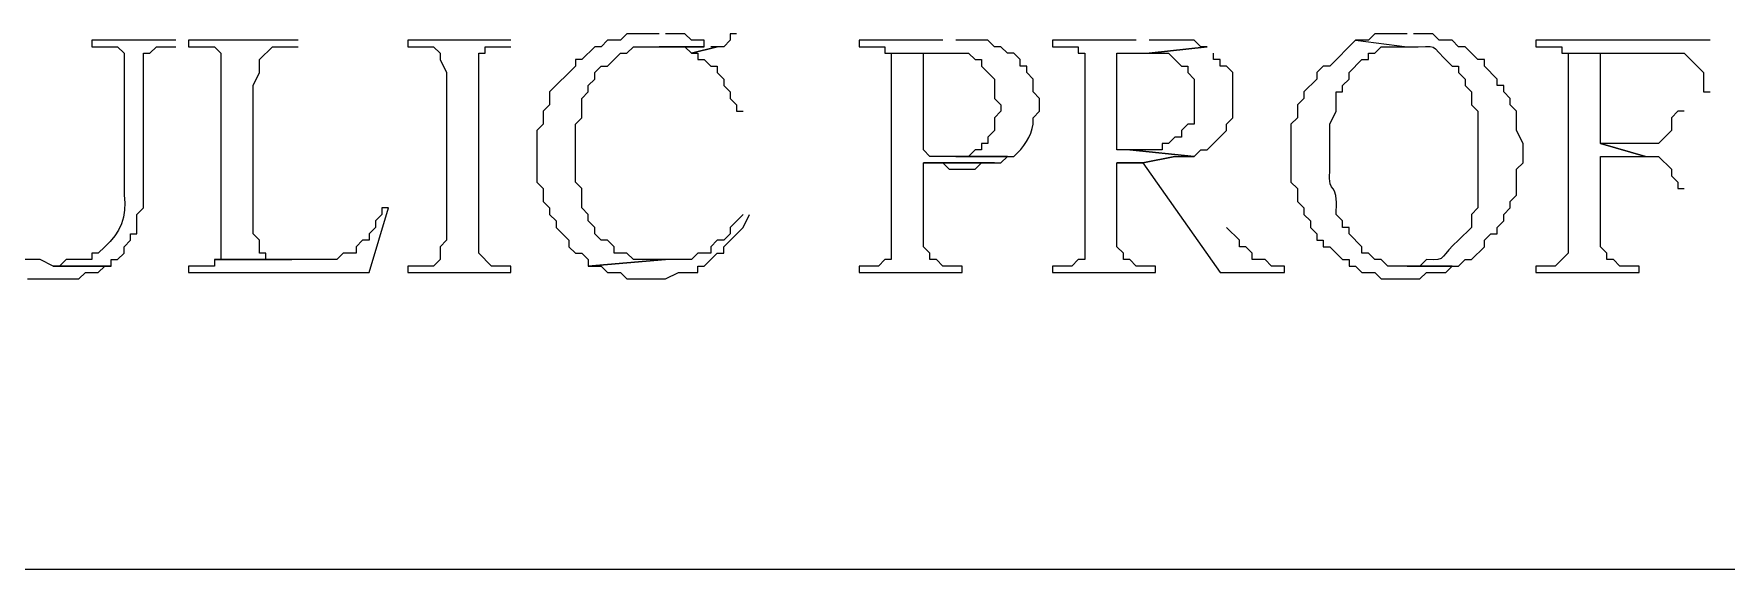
# Model space of a CAD drawing. Header units: metres. Extents: x 45 to 1207, y 17 to 774.
# Drawn here: x 993.6 to 1056.6, y 94.6 to 114.5 of the extents above; entities that cross this region are included whole.
import ezdxf

# ---------------------------------------------------------------- set-up
doc = ezdxf.new("R2010")
doc.units = ezdxf.units.M

msp = doc.modelspace()

# ---------------------------------------------------------------- linework, layer by layer
for p, q in [((998.88, 114.24), (995.76, 114.24)), ((995.76, 114.24), (995.76, 114)), ((1003.44, 114.24), (999.36, 114.24)), ((999.36, 114.24), (999.36, 114)), ((1011.36, 114.24), (1007.52, 114.24)), ((1007.52, 114.24), (1007.52, 114)), ((1014.96, 114.24), (1014.72, 114)), ((1015.44, 114.24), (1014.96, 114.24)), ((1015.68, 114.48), (1015.44, 114.24)), ((1016.88, 114.48), (1015.68, 114.48)), ((1017.84, 114.48), (1017.12, 114.48)), ((1018.08, 114.24), (1017.84, 114.48)), ((1018.56, 114.24), (1018.08, 114.24)), ((1018.56, 114), (1018.56, 114.24)), ((1019.52, 114.24), (1019.28, 114)), ((1019.76, 114.48), (1019.52, 114.48)), ((1019.52, 114.48), (1019.52, 114.24)), ((1027.44, 114.24), (1024.32, 114.24)), ((1024.32, 114.24), (1024.32, 114)), ((1029.12, 114.24), (1027.92, 114.24)), ((1029.36, 114), (1029.12, 114.24)), ((1034.64, 114.24), (1031.52, 114.24)), ((1031.52, 114.24), (1031.52, 114)), ((1036.8, 114.24), (1035.12, 114.24)), ((1037.04, 114), (1036.8, 114.24)), ((1042.8, 114.24), (1041.84, 113.28)), ((1043.28, 114.24), (1042.8, 114.24)), ((1042.8, 114.24), (1044.72, 114)), ((1043.52, 114.48), (1043.28, 114.24)), ((1044.72, 114.48), (1043.52, 114.48)), ((1045.68, 114.48), (1044.96, 114.48)), ((1045.92, 114.24), (1045.68, 114.48)), ((1046.4, 114.24), (1045.92, 114.24)), ((1046.64, 114), (1046.4, 114.24)), ((1056, 114.24), (1049.52, 114.24)), ((1049.52, 114.24), (1049.52, 114)), ((995.76, 114), (996.72, 114)), ((996.72, 114), (996.96, 113.76)), ((996.96, 113.76), (996.96, 108.48)), ((997.68, 108), (997.68, 113.76)), ((997.68, 113.76), (997.92, 113.76)), ((997.92, 113.76), (998.16, 114)), ((998.16, 114), (998.88, 114)), ((999.36, 114), (1000.32, 114)), ((1000.32, 114), (1000.56, 113.76)), ((1000.56, 113.76), (1000.56, 106.08)), ((1002, 113.52), (1002.48, 114)), ((1002, 113.04), (1002, 113.52)), ((1002.48, 114), (1003.44, 114)), ((1007.52, 114), (1008.48, 114)), ((1008.48, 114), (1008.72, 113.76)), ((1008.72, 113.76), (1008.72, 113.52)), ((1008.72, 113.52), (1008.96, 113.04)), ((1010.16, 106.32), (1010.16, 113.76)), ((1010.16, 113.76), (1010.4, 113.76)), ((1010.4, 113.76), (1010.4, 114)), ((1010.4, 114), (1011.36, 114)), ((1014, 113.52), (1013.76, 113.52)), ((1013.76, 113.52), (1013.76, 113.28)), ((1014.48, 114), (1014, 113.52)), ((1014.72, 114), (1014.48, 114)), ((1014.96, 113.28), (1015.44, 113.76)), ((1015.44, 113.76), (1015.68, 113.76)), ((1015.68, 113.76), (1015.92, 114)), ((1015.92, 114), (1018.56, 114)), ((1018.56, 114), (1016.88, 114)), ((1016.88, 114), (1017.84, 114)), ((1017.84, 114), (1018.08, 113.76)), ((1018.08, 113.76), (1019.04, 114)), ((1019.04, 114), (1018.08, 113.76)), ((1018.08, 113.76), (1018.32, 113.76)), ((1018.32, 113.76), (1018.32, 113.52)), ((1018.32, 113.52), (1018.56, 113.52)), ((1018.56, 113.52), (1018.8, 113.28)), ((1019.04, 114), (1018.8, 114)), ((1019.28, 114), (1019.04, 114)), ((1024.32, 114), (1025.28, 114)), ((1025.28, 114), (1025.28, 113.76)), ((1025.28, 113.76), (1025.52, 113.76)), ((1025.28, 113.76), (1028.4, 113.76)), ((1025.52, 113.76), (1025.52, 113.52)), ((1026.72, 110.16), (1026.72, 113.76)), ((1026.72, 113.76), (1027.68, 113.76)), ((1028.4, 113.76), (1028.64, 113.52)), ((1028.64, 113.52), (1028.88, 113.52)), ((1028.88, 113.52), (1028.88, 113.28)), ((1029.6, 114), (1029.36, 114)), ((1029.84, 113.76), (1029.6, 114)), ((1030.08, 113.76), (1029.84, 113.76)), ((1030.32, 113.52), (1030.08, 113.76)), ((1030.32, 113.28), (1030.32, 113.52)), ((1031.52, 114), (1032.48, 114)), ((1032.48, 114), (1032.48, 113.76)), ((1032.48, 113.76), (1032.72, 113.76)), ((1032.72, 113.76), (1032.72, 113.52)), ((1033.92, 110.16), (1033.92, 113.76)), ((1033.92, 113.76), (1035.12, 113.76)), ((1037.28, 114), (1035.12, 113.76)), ((1035.12, 113.76), (1037.28, 114)), ((1035.12, 113.76), (1035.84, 113.76)), ((1035.84, 113.76), (1036.32, 113.28)), ((1037.28, 114), (1037.04, 114)), ((1037.52, 113.52), (1037.52, 113.76)), ((1037.76, 113.52), (1037.52, 113.52)), ((1037.76, 113.28), (1037.76, 113.52)), ((1042.56, 113.04), (1043.04, 113.52)), ((1043.04, 113.52), (1043.28, 113.52)), ((1043.28, 113.52), (1043.28, 113.76)), ((1043.28, 113.76), (1043.52, 113.76)), ((1043.52, 113.76), (1043.76, 114)), ((1043.76, 114), (1044.72, 114)), ((1046.88, 114), (1046.64, 114)), ((1047.36, 113.52), (1046.88, 114)), ((1047.6, 113.52), (1047.36, 113.52)), ((1047.6, 113.28), (1047.6, 113.52)), ((1049.52, 114), (1050.48, 114)), ((1050.48, 114), (1050.48, 113.76)), ((1050.48, 113.76), (1050.72, 113.76)), ((1050.48, 113.76), (1055.04, 113.76)), ((1050.72, 113.76), (1050.72, 106.32)), ((1051.92, 110.4), (1051.92, 113.76)), ((1051.92, 113.76), (1053.84, 113.76)), ((1055.04, 113.76), (1055.76, 113.04)), ((1001.76, 112.56), (1002, 113.04)), ((1008.96, 113.04), (1008.96, 106.8)), ((1013.76, 113.28), (1012.8, 112.32)), ((1014.24, 112.56), (1014.48, 112.8)), ((1014.48, 113.04), (1014.72, 113.28)), ((1014.48, 112.8), (1014.48, 113.04)), ((1014.72, 113.28), (1014.96, 113.28)), ((1018.8, 113.28), (1019.04, 113.28)), ((1019.04, 113.28), (1019.04, 113.04)), ((1019.04, 113.04), (1019.28, 112.8)), ((1019.28, 112.8), (1019.28, 112.56)), ((1028.88, 113.28), (1029.36, 112.8)), ((1029.36, 112.8), (1029.36, 112.08)), ((1030.56, 113.28), (1030.32, 113.28)), ((1030.56, 113.04), (1030.56, 113.28)), ((1030.8, 112.8), (1030.56, 113.04)), ((1030.8, 112.32), (1030.8, 112.8)), ((1036.32, 113.28), (1036.56, 113.28)), ((1036.56, 113.28), (1036.56, 113.04)), ((1036.56, 113.04), (1036.8, 112.8)), ((1036.8, 112.8), (1036.8, 111.12)), ((1038, 113.28), (1037.76, 113.28)), ((1038.24, 113.04), (1038, 113.28)), ((1041.36, 112.8), (1040.88, 112.32)), ((1041.6, 113.28), (1041.36, 113.04)), ((1041.36, 113.04), (1041.36, 112.8)), ((1041.84, 113.28), (1041.6, 113.28)), ((1042.32, 112.56), (1042.56, 112.8)), ((1042.56, 112.8), (1042.56, 113.04)), ((1046.4, 113.28), (1046.64, 113.28)), ((1046.64, 113.28), (1046.64, 113.04)), ((1046.64, 113.04), (1046.88, 112.8)), ((1046.88, 112.8), (1046.88, 112.56)), ((1048.08, 112.8), (1047.6, 113.28)), ((1048.08, 112.56), (1048.08, 112.8)), ((1055.76, 113.04), (1055.76, 112.32)), ((1001.76, 107.04), (1001.76, 112.56)), ((1012.8, 112.32), (1012.8, 111.84)), ((1014, 112.08), (1014.24, 112.32)), ((1014.24, 112.32), (1014.24, 112.56)), ((1019.28, 112.56), (1019.52, 112.32)), ((1019.52, 112.32), (1019.52, 112.08)), ((1031.04, 112.08), (1030.8, 112.32)), ((1040.88, 112.32), (1040.88, 112.08)), ((1042.08, 111.6), (1042.08, 112.32)), ((1042.08, 112.32), (1042.32, 112.32)), ((1042.32, 112.32), (1042.32, 112.56)), ((1046.88, 112.56), (1047.12, 112.32)), ((1047.12, 112.32), (1047.12, 111.84)), ((1048.32, 112.56), (1048.08, 112.56)), ((1048.32, 112.32), (1048.32, 112.56)), ((1048.56, 112.08), (1048.32, 112.32)), ((1055.76, 112.32), (1056, 112.32)), ((1012.8, 111.84), (1012.56, 111.6)), ((1012.56, 111.6), (1012.56, 111.12)), ((1014, 111.36), (1014, 112.08)), ((1019.52, 112.08), (1019.76, 111.84)), ((1019.76, 111.84), (1019.76, 111.6)), ((1019.76, 111.6), (1020, 111.6)), ((1029.36, 112.08), (1029.6, 111.84)), ((1029.6, 111.6), (1029.36, 111.36)), ((1029.6, 111.84), (1029.6, 111.6)), ((1030.8, 111.36), (1031.04, 111.6)), ((1031.04, 111.6), (1031.04, 112.08)), ((1038.24, 111.36), (1038.24, 111.6)), ((1040.88, 112.08), (1040.64, 111.84)), ((1040.64, 111.84), (1040.64, 111.36)), ((1041.84, 111.12), (1042.08, 111.6)), ((1047.12, 111.84), (1047.36, 111.6)), ((1047.36, 111.6), (1047.36, 111.12)), ((1048.56, 111.84), (1048.56, 112.08)), ((1048.8, 111.6), (1048.56, 111.84)), ((1048.8, 110.88), (1048.8, 111.6)), ((1054.8, 111.6), (1054.56, 111.36)), ((1055.04, 111.6), (1054.8, 111.6)), ((1012.56, 111.12), (1012.32, 110.88)), ((1012.32, 110.88), (1012.32, 108.96)), ((1013.76, 111.12), (1014, 111.36)), ((1013.76, 108.96), (1013.76, 111.12)), ((1029.36, 110.88), (1029.12, 110.64)), ((1029.36, 111.36), (1029.36, 110.88)), ((1030.8, 111.12), (1030.8, 111.36)), ((1036.56, 111.12), (1036.32, 110.88)), ((1036.32, 110.88), (1036.32, 110.64)), ((1036.8, 111.12), (1036.56, 111.12)), ((1037.28, 110.16), (1038, 110.88)), ((1038, 111.12), (1038.24, 111.36)), ((1038, 110.88), (1038, 111.12)), ((1040.64, 111.36), (1040.4, 111.12)), ((1040.4, 111.12), (1040.4, 108.96)), ((1041.84, 109.44), (1041.84, 111.12)), ((1049.04, 110.4), (1048.8, 110.88)), ((1054.56, 110.88), (1054.08, 110.4)), ((1054.56, 111.36), (1054.56, 110.88)), ((1029.12, 110.4), (1028.88, 110.4)), ((1028.88, 110.4), (1028.88, 110.16)), ((1029.12, 110.64), (1029.12, 110.4)), ((1035.84, 110.4), (1035.6, 110.4)), ((1035.6, 110.4), (1035.6, 110.16)), ((1036.08, 110.64), (1035.84, 110.4)), ((1036.32, 110.64), (1036.08, 110.64)), ((1049.04, 109.68), (1049.04, 110.4)), ((1054.08, 110.4), (1051.92, 110.4)), ((1051.92, 110.4), (1053.6, 109.92)), ((1053.6, 109.92), (1051.92, 110.4)), ((1026.96, 109.92), (1026.72, 110.16)), ((1029.36, 109.68), (1026.72, 109.68)), ((1026.72, 109.68), (1027.44, 109.68)), ((1026.72, 106.56), (1026.72, 109.68)), ((1026.72, 109.68), (1029.6, 109.68)), ((1029.84, 109.92), (1026.96, 109.92)), ((1027.44, 109.68), (1027.68, 109.44)), ((1028.4, 109.92), (1027.92, 109.92)), ((1027.92, 109.92), (1030.08, 109.92)), ((1028.64, 110.16), (1028.4, 109.92)), ((1028.88, 110.16), (1028.64, 110.16)), ((1028.64, 109.44), (1028.88, 109.68)), ((1028.88, 109.68), (1029.12, 109.68)), ((1029.6, 109.68), (1029.84, 109.92)), ((1034.4, 110.16), (1033.92, 110.16)), ((1034.88, 109.68), (1033.92, 109.68)), ((1033.92, 109.68), (1034.64, 109.68)), ((1033.92, 106.56), (1033.92, 109.68)), ((1033.92, 109.68), (1034.88, 109.68)), ((1035.6, 110.16), (1034.4, 110.16)), ((1034.4, 110.16), (1036.8, 109.92)), ((1036.8, 109.92), (1034.4, 110.16)), ((1036.08, 109.92), (1034.88, 109.68)), ((1034.88, 109.68), (1036.08, 109.92)), ((1034.88, 109.68), (1037.76, 105.6)), ((1036.08, 109.92), (1036.8, 109.92)), ((1036.8, 109.92), (1037.04, 110.16)), ((1037.04, 110.16), (1037.28, 110.16)), ((1047.36, 109.68), (1047.36, 108)), ((1048.8, 109.44), (1049.04, 109.68)), ((1051.92, 106.56), (1051.92, 109.92)), ((1051.92, 109.92), (1053.6, 109.92)), ((1053.6, 109.92), (1054.08, 109.92)), ((1054.08, 109.92), (1054.56, 109.44)), ((1027.68, 109.44), (1028.64, 109.44)), ((1048.8, 108.48), (1048.8, 109.44)), ((1054.56, 109.44), (1054.56, 109.2)), ((1054.56, 109.2), (1054.8, 108.96)), ((1012.32, 108.96), (1012.56, 108.72)), ((1012.56, 108.72), (1012.56, 108.24)), ((1014, 108.72), (1013.76, 108.96)), ((1014, 108), (1014, 108.72)), ((1040.4, 108.96), (1040.64, 108.72)), ((1040.64, 108.72), (1040.64, 108.24)), ((1048.56, 108.24), (1048.8, 108.48)), ((1054.8, 108.96), (1054.8, 108.72)), ((1054.8, 108.72), (1055.04, 108.72)), ((997.44, 107.76), (997.68, 108)), ((997.44, 107.04), (997.44, 107.76)), ((1006.08, 105.6), (1006.8, 108)), ((1006.56, 107.76), (1006.32, 107.52)), ((1006.8, 108), (1006.56, 108)), ((1006.56, 108), (1006.56, 107.76)), ((1012.56, 108.24), (1012.8, 108)), ((1012.8, 108), (1012.8, 107.76)), ((1012.8, 107.76), (1013.04, 107.52)), ((1014.24, 107.76), (1014, 108)), ((1014.24, 107.52), (1014.24, 107.76)), ((1020, 107.76), (1019.52, 107.28)), ((1020, 107.28), (1020.24, 107.76)), ((1040.64, 108.24), (1040.88, 108)), ((1040.88, 108), (1040.88, 107.76)), ((1040.88, 107.76), (1041.12, 107.52)), ((1042.32, 107.52), (1042.08, 107.76)), ((1047.36, 108), (1047.12, 107.76)), ((1047.12, 107.76), (1047.12, 107.28)), ((1048.32, 107.76), (1048.56, 108)), ((1048.32, 107.52), (1048.32, 107.76)), ((1048.56, 108), (1048.56, 108.24)), ((1006.32, 107.28), (1006.08, 107.04)), ((1006.32, 107.52), (1006.32, 107.28)), ((1013.04, 107.52), (1013.04, 107.28)), ((1013.04, 107.28), (1013.52, 106.8)), ((1014.48, 107.28), (1014.24, 107.52)), ((1014.48, 107.04), (1014.48, 107.28)), ((1019.28, 106.56), (1020, 107.28)), ((1019.52, 107.28), (1019.52, 107.04)), ((1038.48, 106.8), (1038, 107.28)), ((1041.12, 107.52), (1041.12, 107.28)), ((1041.12, 107.28), (1041.36, 107.04)), ((1042.32, 107.28), (1042.32, 107.52)), ((1042.56, 107.28), (1042.32, 107.28)), ((1042.56, 107.04), (1042.56, 107.28)), ((1047.12, 107.28), (1046.64, 106.8)), ((1048.08, 107.28), (1048.32, 107.52)), ((1048.08, 107.04), (1048.08, 107.28)), ((996.24, 106.56), (996, 106.32)), ((996.96, 106.56), (997.2, 106.8)), ((996.96, 106.32), (996.96, 106.56)), ((997.2, 106.8), (997.2, 107.04)), ((997.2, 107.04), (997.44, 107.04)), ((1002, 106.8), (1001.76, 107.04)), ((1002, 106.32), (1002, 106.8)), ((1005.84, 106.8), (1005.6, 106.56)), ((1005.6, 106.56), (1005.6, 106.32)), ((1006.08, 106.8), (1005.84, 106.8)), ((1006.08, 107.04), (1006.08, 106.8)), ((1008.96, 106.8), (1008.72, 106.56)), ((1008.72, 106.56), (1008.72, 106.08)), ((1013.52, 106.8), (1013.52, 106.56)), ((1013.52, 106.56), (1013.76, 106.32)), ((1014.72, 106.8), (1014.48, 107.04)), ((1014.96, 106.8), (1014.72, 106.8)), ((1015.2, 106.56), (1014.96, 106.8)), ((1015.2, 106.32), (1015.2, 106.56)), ((1019.04, 106.8), (1018.8, 106.56)), ((1018.8, 106.56), (1018.8, 106.32)), ((1019.28, 106.8), (1019.04, 106.8)), ((1019.52, 107.04), (1019.28, 106.8)), ((1019.28, 106.32), (1019.28, 106.56)), ((1026.96, 106.32), (1026.72, 106.56)), ((1034.16, 106.32), (1033.92, 106.56)), ((1038.48, 106.56), (1038.48, 106.8)), ((1038.72, 106.56), (1038.48, 106.56)), ((1038.96, 106.32), (1038.72, 106.56)), ((1041.36, 107.04), (1041.36, 106.8)), ((1041.36, 106.8), (1041.6, 106.8)), ((1041.6, 106.8), (1041.6, 106.56)), ((1041.6, 106.56), (1041.84, 106.56)), ((1041.84, 106.56), (1042.32, 106.08)), ((1043.04, 106.56), (1042.56, 107.04)), ((1043.04, 106.32), (1043.04, 106.56)), ((1047.12, 106.08), (1047.6, 106.56)), ((1047.6, 106.8), (1047.84, 107.04)), ((1047.6, 106.56), (1047.6, 106.8)), ((1047.84, 107.04), (1048.08, 107.04)), ((1052.16, 106.32), (1051.92, 106.56)), ((993.84, 106.08), (993.12, 106.08)), ((994.32, 105.84), (993.84, 106.08)), ((996.48, 105.84), (994.32, 105.84)), ((994.56, 105.84), (994.32, 105.84)), ((994.32, 105.84), (996.48, 105.84)), ((994.8, 106.08), (994.56, 105.84)), ((995.76, 106.08), (994.8, 106.08)), ((996, 106.32), (995.76, 106.32)), ((995.76, 106.32), (995.76, 106.08)), ((996, 105.6), (996.24, 105.84)), ((996.24, 105.84), (996.48, 105.84)), ((996.48, 105.84), (996.48, 106.08)), ((996.48, 106.08), (996.72, 106.08)), ((996.72, 106.08), (996.96, 106.32)), ((1000.32, 105.84), (999.36, 105.84)), ((999.36, 105.84), (999.36, 105.6)), ((1004.88, 106.08), (1000.32, 106.08)), ((1000.32, 106.08), (1000.32, 105.84)), ((1000.56, 106.08), (1000.32, 106.08)), ((1000.32, 106.08), (1003.2, 106.08)), ((1002.24, 106.32), (1002, 106.32)), ((1002.24, 106.08), (1002.24, 106.32)), ((1003.2, 106.08), (1002.24, 106.08)), ((1005.12, 106.32), (1004.88, 106.08)), ((1005.6, 106.32), (1005.12, 106.32)), ((1008.48, 105.84), (1007.52, 105.84)), ((1007.52, 105.84), (1007.52, 105.6)), ((1008.72, 106.08), (1008.48, 105.84)), ((1010.64, 105.84), (1010.16, 106.32)), ((1011.36, 105.84), (1010.64, 105.84)), ((1011.36, 105.6), (1011.36, 105.84)), ((1013.76, 106.32), (1014, 106.32)), ((1014, 106.32), (1014.24, 106.08)), ((1017.12, 106.08), (1014.24, 105.84)), ((1014.24, 106.08), (1014.24, 105.84)), ((1014.24, 105.84), (1017.12, 106.08)), ((1014.24, 105.84), (1014.72, 105.84)), ((1014.72, 105.84), (1014.96, 105.6)), ((1015.68, 106.32), (1015.2, 106.32)), ((1015.92, 106.08), (1015.68, 106.32)), ((1017.12, 106.08), (1015.92, 106.08)), ((1018.08, 106.08), (1017.12, 106.08)), ((1018.32, 106.32), (1018.08, 106.08)), ((1018.8, 106.32), (1018.32, 106.32)), ((1018.32, 105.6), (1018.32, 105.84)), ((1018.32, 105.84), (1018.56, 105.84)), ((1018.56, 105.84), (1019.04, 106.32)), ((1019.04, 106.32), (1019.28, 106.32)), ((1025.04, 105.84), (1024.32, 105.84)), ((1024.32, 105.84), (1024.32, 105.6)), ((1025.28, 106.08), (1025.04, 105.84)), ((1025.52, 106.08), (1025.28, 106.08)), ((1025.52, 106.32), (1025.52, 106.08)), ((1026.96, 106.08), (1026.96, 106.32)), ((1027.2, 106.08), (1026.96, 106.08)), ((1027.44, 105.84), (1027.2, 106.08)), ((1028.16, 105.84), (1027.44, 105.84)), ((1028.16, 105.6), (1028.16, 105.84)), ((1032.24, 105.84), (1031.52, 105.84)), ((1031.52, 105.84), (1031.52, 105.6)), ((1032.48, 106.08), (1032.24, 105.84)), ((1032.72, 106.08), (1032.48, 106.08)), ((1032.72, 106.32), (1032.72, 106.08)), ((1034.16, 106.08), (1034.16, 106.32)), ((1034.4, 106.08), (1034.16, 106.08)), ((1034.64, 105.84), (1034.4, 106.08)), ((1035.36, 105.84), (1034.64, 105.84)), ((1035.36, 105.6), (1035.36, 105.84)), ((1038.96, 106.08), (1038.96, 106.32)), ((1039.44, 106.08), (1038.96, 106.08)), ((1039.68, 105.84), (1039.44, 106.08)), ((1040.16, 105.84), (1039.68, 105.84)), ((1040.16, 105.6), (1040.16, 105.84)), ((1042.32, 106.08), (1042.56, 106.08)), ((1042.56, 106.08), (1042.56, 105.84)), ((1042.56, 105.84), (1042.8, 105.84)), ((1042.8, 105.84), (1043.04, 105.6)), ((1043.28, 106.32), (1043.04, 106.32)), ((1043.52, 106.08), (1043.28, 106.32)), ((1043.76, 106.08), (1043.52, 106.08)), ((1044, 105.84), (1043.76, 106.08)), ((1046.4, 105.84), (1044, 105.84)), ((1045.2, 105.84), (1044.72, 105.84)), ((1044.72, 105.84), (1046.64, 105.84)), ((1045.44, 106.08), (1045.2, 105.84)), ((1046.16, 105.6), (1046.4, 105.84)), ((1046.64, 105.84), (1046.88, 106.08)), ((1046.88, 106.08), (1047.12, 106.08)), ((1050.24, 105.84), (1049.52, 105.84)), ((1049.52, 105.84), (1049.52, 105.6)), ((1050.72, 106.32), (1050.24, 105.84)), ((1052.16, 106.08), (1052.16, 106.32)), ((1052.4, 106.08), (1052.16, 106.08)), ((1052.64, 105.84), (1052.4, 106.08)), ((1053.36, 105.84), (1052.64, 105.84)), ((1053.36, 105.6), (1053.36, 105.84)), ((993.36, 105.36), (995.28, 105.36)), ((995.28, 105.36), (995.52, 105.6)), ((995.52, 105.6), (996, 105.6)), ((999.36, 105.6), (1006.08, 105.6)), ((1007.52, 105.6), (1011.36, 105.6)), ((1014.96, 105.6), (1015.44, 105.6)), ((1015.44, 105.6), (1015.68, 105.36)), ((1015.68, 105.36), (1017.12, 105.36)), ((1017.12, 105.36), (1017.6, 105.6)), ((1017.6, 105.6), (1018.32, 105.6)), ((1024.32, 105.6), (1028.16, 105.6)), ((1031.52, 105.6), (1035.36, 105.6)), ((1037.76, 105.6), (1040.16, 105.6)), ((1043.04, 105.6), (1043.52, 105.6)), ((1043.52, 105.6), (1043.76, 105.36)), ((1043.76, 105.36), (1045.2, 105.36)), ((1045.2, 105.36), (1045.44, 105.6)), ((1045.44, 105.6), (1046.16, 105.6)), ((1049.52, 105.6), (1053.36, 105.6)), ((942.48, 94.56), (1198.56, 94.56))]:
    msp.add_line(p, q)
for points in [[(1025.52, 113.52), (1025.52, 112.62), (1025.52, 111.72), (1025.52, 110.82), (1025.52, 109.92), (1025.52, 109.02), (1025.52, 108.12), (1025.52, 107.22), (1025.52, 106.32)], [(1032.72, 113.52), (1032.72, 112.62), (1032.72, 111.72), (1032.72, 110.82), (1032.72, 109.92), (1032.72, 109.02), (1032.72, 108.12), (1032.72, 107.22), (1032.72, 106.32)], [(1044.72, 114), (1045.14, 113.998), (1045.412, 114.007), (1045.582, 114.008), (1045.691, 113.984), (1045.784, 113.917), (1045.904, 113.789), (1046.095, 113.583), (1046.4, 113.28)], [(1038.24, 111.6), (1038.24, 111.78), (1038.24, 111.96), (1038.24, 112.14), (1038.24, 112.32), (1038.24, 112.5), (1038.24, 112.68), (1038.24, 112.86), (1038.24, 113.04)], [(1030.08, 109.92), (1030.215, 110.047), (1030.34, 110.182), (1030.453, 110.325), (1030.554, 110.473), (1030.64, 110.628), (1030.711, 110.787), (1030.764, 110.952), (1030.8, 111.12)], [(1047.36, 111.12), (1047.36, 110.94), (1047.36, 110.76), (1047.36, 110.58), (1047.36, 110.4), (1047.36, 110.22), (1047.36, 110.04), (1047.36, 109.86), (1047.36, 109.68)], [(1042.08, 107.76), (1042.091, 108.198), (1042.069, 108.469), (1042.023, 108.623), (1041.966, 108.712), (1041.908, 108.787), (1041.86, 108.899), (1041.834, 109.1), (1041.84, 109.44)], [(996.96, 108.48), (996.986, 108.19), (996.979, 107.916), (996.937, 107.657), (996.862, 107.412), (996.755, 107.18), (996.615, 106.961), (996.443, 106.755), (996.24, 106.56)], [(1046.64, 106.8), (1046.423, 106.605), (1046.274, 106.44), (1046.168, 106.305), (1046.08, 106.201), (1045.988, 106.126), (1045.867, 106.081), (1045.692, 106.066), (1045.44, 106.08)]]:
    msp.add_lwpolyline(points)

doc.saveas('drawing.dxf')
